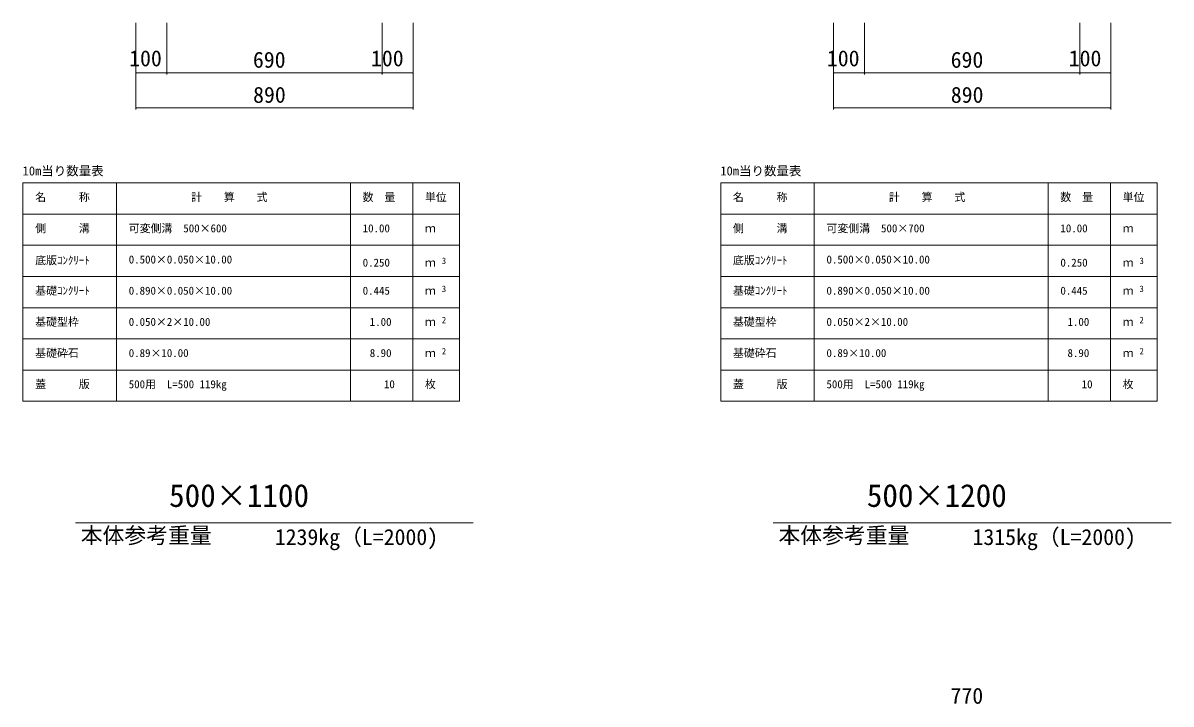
# Model space of a CAD drawing. Units: millimetres on the paper, scale 1:20. Extents: x 0 to 841, y 0 to 594.
# Drawn here: x 199.3 to 383.4, y 335.3 to 444.5 of the extents above; entities that cross this region are included whole.
import ezdxf
from ezdxf.enums import TextEntityAlignment as Align

# ---------------------------------------------------------------- set-up
doc = ezdxf.new("R2010")
doc.units = ezdxf.units.MM
doc.layers.add('D-STR-DIM（寸法）', color=7, linetype='Continuous', lineweight=18)
doc.layers.add('D-STR-HTXT（旗揚げ）', color=4, linetype='Continuous', lineweight=18)
doc.layers.add('D-STR-TXT（文字）', color=7, linetype='Continuous')
doc.styles.add('ＭＳ ゴシック', font='')
doc.styles.get('ＭＳ ゴシック').set_extended_font_data('MS Gothic')

msp = doc.modelspace()

# ---------------------------------------------------------------- linework, layer by layer
at = {"layer": 'D-STR-DIM（寸法）'}
for p, q in [((217.378, 444.518), (217.378, 430.646)), ((217.378, 444.518), (217.378, 436.268)), ((222.378, 444.518), (222.378, 436.268)), ((222.378, 444.518), (222.378, 436.268)), ((256.878, 444.518), (256.878, 436.268)), ((256.878, 444.518), (256.878, 436.268)), ((261.878, 444.518), (261.878, 436.268)), ((261.878, 444.518), (261.878, 430.646)), ((329.262, 444.518), (329.262, 430.646)), ((329.262, 444.518), (329.262, 436.268)), ((334.262, 444.518), (334.262, 436.268)), ((334.262, 444.518), (334.262, 436.268)), ((368.762, 444.518), (368.762, 436.268)), ((368.762, 444.518), (368.762, 436.268)), ((373.762, 444.518), (373.762, 436.268)), ((373.762, 444.518), (373.762, 430.646)), ((217.378, 436.518), (217.528, 436.543)), ((217.378, 436.518), (217.398, 436.518)), ((217.528, 436.493), (217.378, 436.518)), ((217.398, 436.518), (222.358, 436.518)), ((222.228, 436.543), (222.378, 436.518)), ((222.378, 436.518), (222.228, 436.493)), ((222.378, 436.518), (222.358, 436.518)), ((222.378, 436.518), (222.528, 436.543)), ((222.378, 436.518), (222.398, 436.518)), ((222.528, 436.493), (222.378, 436.518)), ((222.398, 436.518), (256.858, 436.518)), ((256.728, 436.543), (256.878, 436.518)), ((256.878, 436.518), (256.728, 436.493)), ((256.878, 436.518), (256.858, 436.518)), ((256.878, 436.518), (257.028, 436.543)), ((256.878, 436.518), (256.898, 436.518)), ((257.028, 436.493), (256.878, 436.518)), ((256.898, 436.518), (261.858, 436.518)), ((261.728, 436.543), (261.878, 436.518)), ((261.878, 436.518), (261.728, 436.493)), ((261.878, 436.518), (261.858, 436.518)), ((329.262, 436.518), (329.412, 436.543)), ((329.262, 436.518), (329.282, 436.518)), ((329.412, 436.493), (329.262, 436.518)), ((329.282, 436.518), (334.242, 436.518)), ((334.112, 436.543), (334.262, 436.518)), ((334.262, 436.518), (334.112, 436.493)), ((334.262, 436.518), (334.242, 436.518)), ((334.262, 436.518), (334.412, 436.543)), ((334.262, 436.518), (334.282, 436.518)), ((334.412, 436.493), (334.262, 436.518)), ((334.282, 436.518), (368.742, 436.518)), ((368.612, 436.543), (368.762, 436.518)), ((368.762, 436.518), (368.612, 436.493)), ((368.762, 436.518), (368.742, 436.518)), ((368.762, 436.518), (368.912, 436.543)), ((368.762, 436.518), (368.782, 436.518)), ((368.912, 436.493), (368.762, 436.518)), ((368.782, 436.518), (373.742, 436.518)), ((373.612, 436.543), (373.762, 436.518)), ((373.762, 436.518), (373.612, 436.493)), ((373.762, 436.518), (373.742, 436.518)), ((217.378, 430.896), (217.528, 430.921)), ((217.378, 430.896), (217.398, 430.896)), ((217.528, 430.871), (217.378, 430.896)), ((217.398, 430.896), (261.858, 430.896)), ((261.728, 430.921), (261.878, 430.896)), ((261.878, 430.896), (261.728, 430.871)), ((261.878, 430.896), (261.858, 430.896)), ((329.262, 430.896), (329.412, 430.921)), ((329.262, 430.896), (329.282, 430.896)), ((329.412, 430.871), (329.262, 430.896)), ((329.282, 430.896), (373.742, 430.896)), ((373.612, 430.921), (373.762, 430.896)), ((373.762, 430.896), (373.612, 430.871)), ((373.762, 430.896), (373.742, 430.896))]:
    msp.add_line(p, q, dxfattribs=at)
at = {"layer": 'D-STR-HTXT（旗揚げ）'}
for p, q in [((199.304, 418.861), (269.304, 418.861)), ((199.304, 383.861), (199.304, 418.861)), ((214.304, 383.861), (214.304, 418.861)), ((251.804, 383.861), (251.804, 418.861)), ((261.804, 402.861), (261.804, 418.861)), ((261.804, 383.861), (261.804, 418.861)), ((269.304, 383.861), (269.304, 418.861)), ((311.189, 418.861), (381.189, 418.861)), ((311.189, 383.861), (311.189, 418.861)), ((326.189, 383.861), (326.189, 418.861)), ((363.689, 383.861), (363.689, 418.861)), ((373.689, 402.861), (373.689, 418.861)), ((373.689, 383.861), (373.689, 418.861)), ((381.189, 383.861), (381.189, 418.861)), ((199.304, 413.861), (269.304, 413.861)), ((311.189, 413.861), (381.189, 413.861)), ((199.304, 408.861), (269.304, 408.861)), ((311.189, 408.861), (381.189, 408.861)), ((199.304, 403.861), (269.304, 403.861)), ((311.189, 403.861), (381.189, 403.861)), ((199.304, 398.861), (269.304, 398.861)), ((311.189, 398.861), (381.189, 398.861)), ((199.304, 393.861), (269.304, 393.861)), ((311.189, 393.861), (381.189, 393.861)), ((199.304, 388.861), (269.304, 388.861)), ((311.189, 388.861), (381.189, 388.861)), ((199.304, 383.861), (269.304, 383.861)), ((311.189, 383.861), (381.189, 383.861)), ((207.736, 364.366), (271.52, 364.366)), ((319.621, 364.366), (383.404, 364.366))]:
    msp.add_line(p, q, dxfattribs=at)

# ---------------------------------------------------------------- texts
at = {"layer": 'D-STR-DIM（寸法）', "style": 'ＭＳ ゴシック'}
for s, p in [('100', (216.333, 436.798)), ('100', (255.114, 436.798)), ('100', (328.218, 436.798)), ('100', (366.999, 436.798)), ('690', (236.181, 436.568)), ('690', (348.066, 436.568)), ('890', (236.208, 430.946)), ('890', (348.092, 430.946)), ('770', (348.048, 334.58))]:
    msp.add_text(s, height=2.566, dxfattribs=at).set_placement(p, align=Align.BOTTOM_LEFT)
at = {"layer": 'D-STR-TXT（文字）', "style": 'ＭＳ ゴシック'}
for s, height, p in [('10m当り数量表', 1.466, (199.25, 419.623)), ('10m当り数量表', 1.466, (311.134, 419.623)), ('名\u3000\u3000\u3000称', 1.283, (201.266, 415.562)), ('計\u3000\u3000算\u3000\u3000式', 1.283, (226.269, 415.562)), ('数\u3000量', 1.283, (253.766, 415.562)), ('単位', 1.283, (263.766, 415.562)), ('名\u3000\u3000\u3000称', 1.283, (313.15, 415.562)), ('計\u3000\u3000算\u3000\u3000式', 1.283, (338.154, 415.562)), ('数\u3000量', 1.283, (365.65, 415.562)), ('単位', 1.283, (375.65, 415.562)), ('側\u3000\u3000\u3000溝', 1.283, (201.266, 410.562)), ('可変側溝\u3000500×600', 1.283, (216.266, 410.562)), ('側\u3000\u3000\u3000溝', 1.283, (313.15, 410.562)), ('可変側溝\u3000500×700', 1.283, (328.15, 410.562)), ('10.00', 1.283, (253.779, 410.562)), ('ｍ', 1.283, (263.766, 410.562)), ('10.00', 1.283, (365.664, 410.562)), ('ｍ', 1.283, (375.65, 410.562)), ('底版ｺﾝｸﾘｰﾄ', 1.283, (201.266, 405.43)), ('0.500×0.050×10.00', 1.283, (216.266, 405.562)), ('3', 1.026, (266.467, 405.565)), ('底版ｺﾝｸﾘｰﾄ', 1.283, (313.15, 405.43)), ('0.500×0.050×10.00', 1.283, (328.15, 405.562)), ('3', 1.026, (378.351, 405.565)), ('0.250', 1.283, (253.779, 405.062)), ('ｍ', 1.283, (263.766, 405.062)), ('0.250', 1.283, (365.664, 405.062)), ('ｍ', 1.283, (375.65, 405.062)), ('基礎ｺﾝｸﾘｰﾄ', 1.283, (201.266, 400.562)), ('0.890×0.050×10.00', 1.283, (216.266, 400.562)), ('0.445', 1.283, (253.779, 400.562)), ('ｍ', 1.283, (263.766, 400.562)), ('3', 1.026, (266.467, 401.065)), ('基礎ｺﾝｸﾘｰﾄ', 1.283, (313.15, 400.562)), ('0.890×0.050×10.00', 1.283, (328.15, 400.562)), ('0.445', 1.283, (365.664, 400.562)), ('ｍ', 1.283, (375.65, 400.562)), ('3', 1.026, (378.351, 401.065)), ('基礎型枠', 1.283, (201.266, 395.562)), ('0.050×2×10.00', 1.283, (216.266, 395.562)), ('1.00', 1.283, (254.916, 395.562)), ('ｍ', 1.283, (263.766, 395.562)), ('2', 1.026, (266.467, 396.065)), ('基礎型枠', 1.283, (313.15, 395.562)), ('0.050×2×10.00', 1.283, (328.15, 395.562)), ('1.00', 1.283, (366.801, 395.562)), ('ｍ', 1.283, (375.65, 395.562)), ('2', 1.026, (378.351, 396.065)), ('基礎砕石', 1.283, (201.266, 390.562)), ('0.89×10.00', 1.283, (216.266, 390.562)), ('8.90', 1.283, (254.916, 390.562)), ('2', 1.026, (266.467, 391.065)), ('基礎砕石', 1.283, (313.15, 390.562)), ('0.89×10.00', 1.283, (328.15, 390.562)), ('8.90', 1.283, (366.801, 390.562)), ('2', 1.026, (378.351, 391.065)), ('ｍ', 1.283, (263.766, 390.562)), ('ｍ', 1.283, (375.65, 390.562)), ('蓋\u3000\u3000\u3000版', 1.283, (201.266, 385.562)), ('500用\u3000L=500 119kg', 1.283, (216.266, 385.562)), ('10', 1.283, (257.19, 385.562)), ('枚', 1.283, (263.766, 385.562)), ('蓋\u3000\u3000\u3000版', 1.283, (313.15, 385.562)), ('500用\u3000L=500 119kg', 1.283, (328.15, 385.562)), ('10', 1.283, (369.075, 385.562)), ('枚', 1.283, (375.65, 385.562)), ('500×1100', 3.666, (222.738, 365.815)), ('500×1200', 3.666, (334.622, 365.815)), ('本体参考重量', 2.566, (208.567, 360.3)), ('1239kg（L=2000)', 2.566, (239.687, 360.036)), ('本体参考重量', 2.566, (320.451, 360.3)), ('1315kg（L=2000)', 2.566, (351.571, 360.036))]:
    msp.add_text(s, height=height, dxfattribs=at).set_placement(p, align=Align.BOTTOM_LEFT)

doc.saveas('drawing.dxf')
